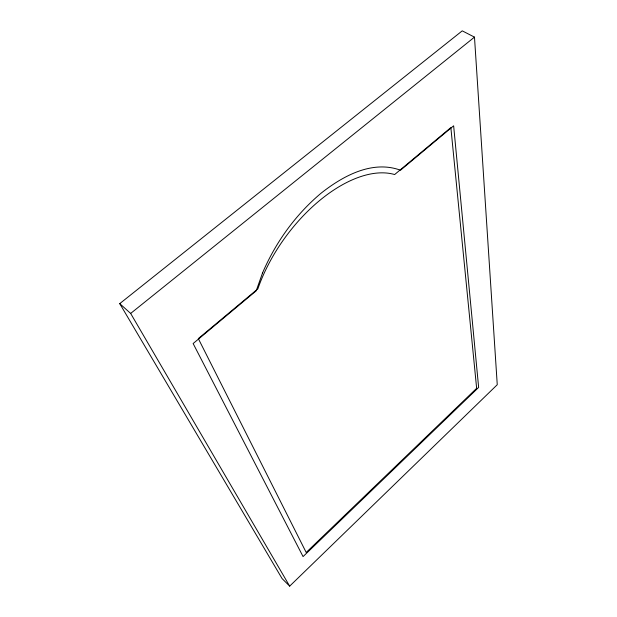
<?xml version="1.0" encoding="UTF-8"?>
<svg xmlns="http://www.w3.org/2000/svg" width="617" height="617" viewBox="0 0 617 617"><rect width="100%" height="100%" fill="white"/><g stroke="black" fill="none" stroke-linecap="round" stroke-linejoin="round"><path stroke-width="0.93" d="M289.674 586.15L497.256 384.715L474.481 37.12L462.241 30.85L119.744 303.626L282.085 578.584L289.674 586.15L130.657 313.436L119.744 303.626M130.657 313.436L474.481 37.12M262.541 272.969L256.194 290.846L193.136 343.546L303.063 556.588L478.645 387.414L453.642 125.814L400.51 170.223C372.313 159.834 342.89 175.968 321.133 193.16C295.574 214.6 275.629 242.334 262.541 272.969M476.648 388.317L306.202 552.454L198.312 338.594L257.86 288.833A117.438 63.551 -53.9 0 1 394.649 174.542L450.857 127.58L476.648 388.317"/></g></svg>
